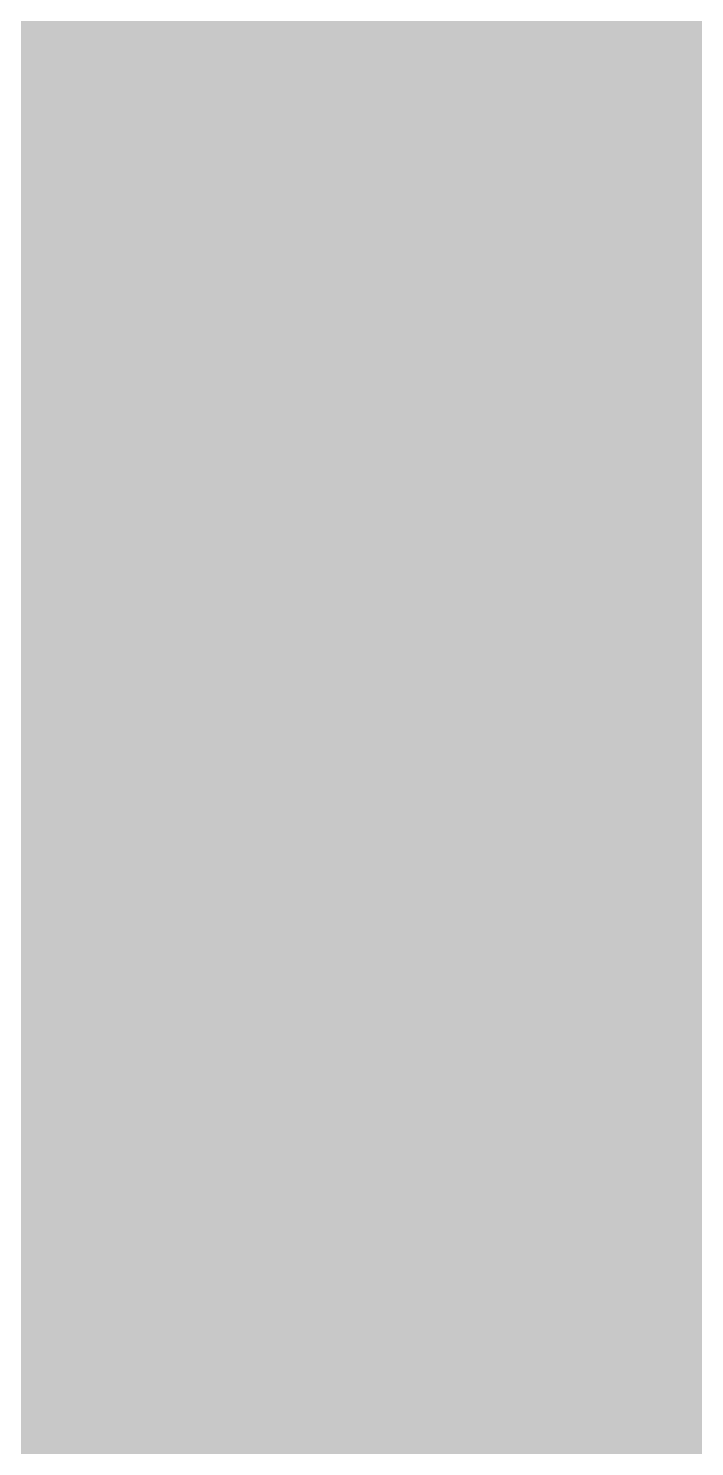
# Model space of a CAD drawing. Header units: inches. Extents: x 0 to 841, y 0 to 594.
# Drawn here: x 789.829 to 790.219, y 487.316 to 488.146 of the extents above; entities that cross this region are included whole.
import ezdxf

# ---------------------------------------------------------------- set-up
doc = ezdxf.new("R2010")
doc.units = ezdxf.units.IN
doc.layers.add('Sheet', color=255, linetype='Continuous')

msp = doc.modelspace()

# ---------------------------------------------------------------- linework, layer by layer
at = {"layer": 'Sheet'}
for points in [[(790.02077, 492.97868, 0.7493, 0.7493, 0), (790.02077, 487.49864, 0.7493, 0.7493, 0)], [(790.02077, 492.48457, 0.29972, 0.29972, 0), (790.02077, 487.49864, 0.29972, 0.29972, 0)], [(789.66145, 488.17241, 0.29972, 0.29972, 0), (789.70637, 488.21733, 0.29972, 0.29972, 0), (789.75128, 488.21733, 0.29972, 0.29972, 0), (789.7962, 488.21733, 0.29972, 0.29972, 0), (789.84111, 488.21733, 0.29972, 0.29972, 0), (789.84111, 488.26225, 0.29972, 0.29972, 0), (789.88603, 488.26225, 0.29972, 0.29972, 0), (789.93094, 488.26225, 0.29972, 0.29972, 0), (789.97586, 488.26225, 0.29972, 0.29972, 0), (790.02077, 488.26225, 0.29972, 0.29972, 0)], [(789.66145, 488.17241, 0.29972, 0.29972, 0), (789.70637, 488.21733, 0.29972, 0.29972, 0), (789.75128, 488.21733, 0.29972, 0.29972, 0), (789.7962, 488.21733, 0.29972, 0.29972, 0), (789.84111, 488.21733, 0.29972, 0.29972, 0), (789.84111, 488.26225, 0.29972, 0.29972, 0), (789.88603, 488.26225, 0.29972, 0.29972, 0), (789.93094, 488.26225, 0.29972, 0.29972, 0), (789.97586, 488.26225, 0.29972, 0.29972, 0), (790.02077, 488.26225, 0.29972, 0.29972, 0)], [(789.66145, 488.17241, 0.29972, 0.29972, 0), (789.70637, 488.21733, 0.29972, 0.29972, 0), (789.75128, 488.21733, 0.29972, 0.29972, 0), (789.7962, 488.21733, 0.29972, 0.29972, 0), (789.84111, 488.21733, 0.29972, 0.29972, 0), (789.84111, 488.26225, 0.29972, 0.29972, 0), (789.88603, 488.26225, 0.29972, 0.29972, 0), (789.93094, 488.26225, 0.29972, 0.29972, 0), (789.97586, 488.26225, 0.29972, 0.29972, 0), (790.02077, 488.26225, 0.29972, 0.29972, 0)], [(789.66145, 488.17241, 0.29972, 0.29972, 0), (789.70637, 488.21733, 0.29972, 0.29972, 0), (789.75128, 488.21733, 0.29972, 0.29972, 0), (789.7962, 488.21733, 0.29972, 0.29972, 0), (789.84111, 488.21733, 0.29972, 0.29972, 0), (789.84111, 488.26225, 0.29972, 0.29972, 0), (789.88603, 488.26225, 0.29972, 0.29972, 0), (789.93094, 488.26225, 0.29972, 0.29972, 0), (789.97586, 488.26225, 0.29972, 0.29972, 0), (790.02077, 488.26225, 0.29972, 0.29972, 0)], [(789.66145, 488.17241, 0.29972, 0.29972, 0), (789.70637, 488.21733, 0.29972, 0.29972, 0), (789.75128, 488.21733, 0.29972, 0.29972, 0), (789.7962, 488.21733, 0.29972, 0.29972, 0), (789.84111, 488.21733, 0.29972, 0.29972, 0), (789.84111, 488.26225, 0.29972, 0.29972, 0), (789.88603, 488.26225, 0.29972, 0.29972, 0), (789.93094, 488.26225, 0.29972, 0.29972, 0), (789.97586, 488.26225, 0.29972, 0.29972, 0), (790.02077, 488.26225, 0.29972, 0.29972, 0)], [(789.66145, 488.17241, 0.29972, 0.29972, 0), (789.70637, 488.21733, 0.29972, 0.29972, 0), (789.75128, 488.21733, 0.29972, 0.29972, 0), (789.7962, 488.21733, 0.29972, 0.29972, 0), (789.84111, 488.21733, 0.29972, 0.29972, 0), (789.84111, 488.26225, 0.29972, 0.29972, 0), (789.88603, 488.26225, 0.29972, 0.29972, 0), (789.93094, 488.26225, 0.29972, 0.29972, 0), (789.97586, 488.26225, 0.29972, 0.29972, 0), (790.02077, 488.26225, 0.29972, 0.29972, 0)], [(790.02077, 488.26225, 0.29972, 0.29972, 0), (790.02077, 488.26225, 0.29972, 0.29972, 0)], [(790.02077, 488.26225, 0.29972, 0.29972, 0), (790.06569, 488.26225, 0.29972, 0.29972, 0), (790.11061, 488.26225, 0.29972, 0.29972, 0), (790.11061, 488.26225, 0.29972, 0.29972, 0), (790.15552, 488.26225, 0.29972, 0.29972, 0), (790.20044, 488.21733, 0.29972, 0.29972, 0), (790.24535, 488.21733, 0.29972, 0.29972, 0), (790.29027, 488.21733, 0.29972, 0.29972, 0), (790.29027, 488.21733, 0.29972, 0.29972, 0), (790.33518, 488.17241, 0.29972, 0.29972, 0), (790.3801, 488.17241, 0.29972, 0.29972, 0)], [(790.02077, 488.26225, 0.29972, 0.29972, 0), (790.02077, 488.26225, 0.29972, 0.29972, 0)], [(790.02077, 488.26225, 0.29972, 0.29972, 0), (790.06569, 488.26225, 0.29972, 0.29972, 0), (790.11061, 488.26225, 0.29972, 0.29972, 0), (790.11061, 488.26225, 0.29972, 0.29972, 0), (790.15552, 488.26225, 0.29972, 0.29972, 0), (790.20044, 488.21733, 0.29972, 0.29972, 0), (790.24535, 488.21733, 0.29972, 0.29972, 0), (790.29027, 488.21733, 0.29972, 0.29972, 0), (790.29027, 488.21733, 0.29972, 0.29972, 0), (790.33518, 488.17241, 0.29972, 0.29972, 0), (790.3801, 488.17241, 0.29972, 0.29972, 0)], [(790.02077, 488.26225, 0.29972, 0.29972, 0), (790.02077, 488.26225, 0.29972, 0.29972, 0)], [(790.02077, 488.26225, 0.29972, 0.29972, 0), (790.06569, 488.26225, 0.29972, 0.29972, 0), (790.11061, 488.26225, 0.29972, 0.29972, 0), (790.11061, 488.26225, 0.29972, 0.29972, 0), (790.15552, 488.26225, 0.29972, 0.29972, 0), (790.20044, 488.21733, 0.29972, 0.29972, 0), (790.24535, 488.21733, 0.29972, 0.29972, 0), (790.29027, 488.21733, 0.29972, 0.29972, 0), (790.29027, 488.21733, 0.29972, 0.29972, 0), (790.33518, 488.17241, 0.29972, 0.29972, 0), (790.3801, 488.17241, 0.29972, 0.29972, 0)], [(790.02077, 488.26225, 0.29972, 0.29972, 0), (790.02077, 488.26225, 0.29972, 0.29972, 0)], [(790.02077, 488.26225, 0.29972, 0.29972, 0), (790.06569, 488.26225, 0.29972, 0.29972, 0), (790.11061, 488.26225, 0.29972, 0.29972, 0), (790.11061, 488.26225, 0.29972, 0.29972, 0), (790.15552, 488.26225, 0.29972, 0.29972, 0), (790.20044, 488.21733, 0.29972, 0.29972, 0), (790.24535, 488.21733, 0.29972, 0.29972, 0), (790.29027, 488.21733, 0.29972, 0.29972, 0), (790.29027, 488.21733, 0.29972, 0.29972, 0), (790.33518, 488.17241, 0.29972, 0.29972, 0), (790.3801, 488.17241, 0.29972, 0.29972, 0)], [(790.02077, 488.26225, 0.29972, 0.29972, 0), (790.02077, 488.26225, 0.29972, 0.29972, 0)], [(790.02077, 488.26225, 0.29972, 0.29972, 0), (790.06569, 488.26225, 0.29972, 0.29972, 0), (790.11061, 488.26225, 0.29972, 0.29972, 0), (790.11061, 488.26225, 0.29972, 0.29972, 0), (790.15552, 488.26225, 0.29972, 0.29972, 0), (790.20044, 488.21733, 0.29972, 0.29972, 0), (790.24535, 488.21733, 0.29972, 0.29972, 0), (790.29027, 488.21733, 0.29972, 0.29972, 0), (790.29027, 488.21733, 0.29972, 0.29972, 0), (790.33518, 488.17241, 0.29972, 0.29972, 0), (790.3801, 488.17241, 0.29972, 0.29972, 0)], [(790.02077, 488.26225, 0.29972, 0.29972, 0), (790.02077, 488.26225, 0.29972, 0.29972, 0)], [(790.02077, 488.26225, 0.29972, 0.29972, 0), (790.06569, 488.26225, 0.29972, 0.29972, 0), (790.11061, 488.26225, 0.29972, 0.29972, 0), (790.11061, 488.26225, 0.29972, 0.29972, 0), (790.15552, 488.26225, 0.29972, 0.29972, 0), (790.20044, 488.21733, 0.29972, 0.29972, 0), (790.24535, 488.21733, 0.29972, 0.29972, 0), (790.29027, 488.21733, 0.29972, 0.29972, 0), (790.29027, 488.21733, 0.29972, 0.29972, 0), (790.33518, 488.17241, 0.29972, 0.29972, 0), (790.3801, 488.17241, 0.29972, 0.29972, 0)], [(789.66145, 487.85799, 0.29972, 0.29972, 0), (789.70637, 487.9029, 0.29972, 0.29972, 0), (789.70637, 487.9029, 0.29972, 0.29972, 0), (789.75128, 487.9029, 0.29972, 0.29972, 0), (789.75128, 487.94782, 0.29972, 0.29972, 0), (789.7962, 487.94782, 0.29972, 0.29972, 0), (789.7962, 487.94782, 0.29972, 0.29972, 0), (789.84111, 487.94782, 0.29972, 0.29972, 0), (789.84111, 487.94782, 0.29972, 0.29972, 0), (789.88603, 487.99274, 0.29972, 0.29972, 0), (789.88603, 487.99274, 0.29972, 0.29972, 0), (789.93094, 487.99274, 0.29972, 0.29972, 0), (789.97586, 487.99274, 0.29972, 0.29972, 0), (789.97586, 487.99274, 0.29972, 0.29972, 0), (790.02077, 487.99274, 0.29972, 0.29972, 0)], [(789.66145, 487.85799, 0.29972, 0.29972, 0), (789.70637, 487.9029, 0.29972, 0.29972, 0), (789.70637, 487.9029, 0.29972, 0.29972, 0), (789.75128, 487.9029, 0.29972, 0.29972, 0), (789.75128, 487.94782, 0.29972, 0.29972, 0), (789.7962, 487.94782, 0.29972, 0.29972, 0), (789.7962, 487.94782, 0.29972, 0.29972, 0), (789.84111, 487.94782, 0.29972, 0.29972, 0), (789.84111, 487.94782, 0.29972, 0.29972, 0), (789.88603, 487.99274, 0.29972, 0.29972, 0), (789.88603, 487.99274, 0.29972, 0.29972, 0), (789.93094, 487.99274, 0.29972, 0.29972, 0), (789.97586, 487.99274, 0.29972, 0.29972, 0), (789.97586, 487.99274, 0.29972, 0.29972, 0), (790.02077, 487.99274, 0.29972, 0.29972, 0)], [(789.66145, 487.85799, 0.29972, 0.29972, 0), (789.70637, 487.9029, 0.29972, 0.29972, 0), (789.70637, 487.9029, 0.29972, 0.29972, 0), (789.75128, 487.9029, 0.29972, 0.29972, 0), (789.75128, 487.94782, 0.29972, 0.29972, 0), (789.7962, 487.94782, 0.29972, 0.29972, 0), (789.7962, 487.94782, 0.29972, 0.29972, 0), (789.84111, 487.94782, 0.29972, 0.29972, 0), (789.84111, 487.94782, 0.29972, 0.29972, 0), (789.88603, 487.99274, 0.29972, 0.29972, 0), (789.88603, 487.99274, 0.29972, 0.29972, 0), (789.93094, 487.99274, 0.29972, 0.29972, 0), (789.97586, 487.99274, 0.29972, 0.29972, 0), (789.97586, 487.99274, 0.29972, 0.29972, 0), (790.02077, 487.99274, 0.29972, 0.29972, 0)], [(789.66145, 487.85799, 0.29972, 0.29972, 0), (789.70637, 487.9029, 0.29972, 0.29972, 0), (789.70637, 487.9029, 0.29972, 0.29972, 0), (789.75128, 487.9029, 0.29972, 0.29972, 0), (789.75128, 487.94782, 0.29972, 0.29972, 0), (789.7962, 487.94782, 0.29972, 0.29972, 0), (789.7962, 487.94782, 0.29972, 0.29972, 0), (789.84111, 487.94782, 0.29972, 0.29972, 0), (789.84111, 487.94782, 0.29972, 0.29972, 0), (789.88603, 487.99274, 0.29972, 0.29972, 0), (789.88603, 487.99274, 0.29972, 0.29972, 0), (789.93094, 487.99274, 0.29972, 0.29972, 0), (789.97586, 487.99274, 0.29972, 0.29972, 0), (789.97586, 487.99274, 0.29972, 0.29972, 0), (790.02077, 487.99274, 0.29972, 0.29972, 0)], [(790.02077, 487.99274, 0.29972, 0.29972, 0), (790.02077, 487.99274, 0.29972, 0.29972, 0)], [(790.02077, 487.99274, 0.29972, 0.29972, 0), (790.06569, 487.99274, 0.29972, 0.29972, 0), (790.06569, 487.99274, 0.29972, 0.29972, 0), (790.11061, 487.99274, 0.29972, 0.29972, 0), (790.11061, 487.99274, 0.29972, 0.29972, 0), (790.15552, 487.99274, 0.29972, 0.29972, 0), (790.15552, 487.94782, 0.29972, 0.29972, 0), (790.20044, 487.94782, 0.29972, 0.29972, 0), (790.20044, 487.94782, 0.29972, 0.29972, 0), (790.24535, 487.94782, 0.29972, 0.29972, 0), (790.24535, 487.94782, 0.29972, 0.29972, 0), (790.29027, 487.9029, 0.29972, 0.29972, 0), (790.29027, 487.9029, 0.29972, 0.29972, 0), (790.33518, 487.9029, 0.29972, 0.29972, 0), (790.33518, 487.85799, 0.29972, 0.29972, 0), (790.33518, 487.85799, 0.29972, 0.29972, 0), (790.3801, 487.85799, 0.29972, 0.29972, 0)], [(790.02077, 487.99274, 0.29972, 0.29972, 0), (790.02077, 487.99274, 0.29972, 0.29972, 0)], [(790.02077, 487.99274, 0.29972, 0.29972, 0), (790.06569, 487.99274, 0.29972, 0.29972, 0), (790.06569, 487.99274, 0.29972, 0.29972, 0), (790.11061, 487.99274, 0.29972, 0.29972, 0), (790.11061, 487.99274, 0.29972, 0.29972, 0), (790.15552, 487.99274, 0.29972, 0.29972, 0), (790.15552, 487.94782, 0.29972, 0.29972, 0), (790.20044, 487.94782, 0.29972, 0.29972, 0), (790.20044, 487.94782, 0.29972, 0.29972, 0), (790.24535, 487.94782, 0.29972, 0.29972, 0), (790.24535, 487.94782, 0.29972, 0.29972, 0), (790.29027, 487.9029, 0.29972, 0.29972, 0), (790.29027, 487.9029, 0.29972, 0.29972, 0), (790.33518, 487.9029, 0.29972, 0.29972, 0), (790.33518, 487.85799, 0.29972, 0.29972, 0), (790.33518, 487.85799, 0.29972, 0.29972, 0), (790.3801, 487.85799, 0.29972, 0.29972, 0)], [(790.02077, 487.99274, 0.29972, 0.29972, 0), (790.02077, 487.99274, 0.29972, 0.29972, 0)], [(790.02077, 487.99274, 0.29972, 0.29972, 0), (790.06569, 487.99274, 0.29972, 0.29972, 0), (790.06569, 487.99274, 0.29972, 0.29972, 0), (790.11061, 487.99274, 0.29972, 0.29972, 0), (790.11061, 487.99274, 0.29972, 0.29972, 0), (790.15552, 487.99274, 0.29972, 0.29972, 0), (790.15552, 487.94782, 0.29972, 0.29972, 0), (790.20044, 487.94782, 0.29972, 0.29972, 0), (790.20044, 487.94782, 0.29972, 0.29972, 0), (790.24535, 487.94782, 0.29972, 0.29972, 0), (790.24535, 487.94782, 0.29972, 0.29972, 0), (790.29027, 487.9029, 0.29972, 0.29972, 0), (790.29027, 487.9029, 0.29972, 0.29972, 0), (790.33518, 487.9029, 0.29972, 0.29972, 0), (790.33518, 487.85799, 0.29972, 0.29972, 0), (790.33518, 487.85799, 0.29972, 0.29972, 0), (790.3801, 487.85799, 0.29972, 0.29972, 0)], [(790.02077, 487.99274, 0.29972, 0.29972, 0), (790.02077, 487.99274, 0.29972, 0.29972, 0)], [(790.02077, 487.99274, 0.29972, 0.29972, 0), (790.06569, 487.99274, 0.29972, 0.29972, 0), (790.06569, 487.99274, 0.29972, 0.29972, 0), (790.11061, 487.99274, 0.29972, 0.29972, 0), (790.11061, 487.99274, 0.29972, 0.29972, 0), (790.15552, 487.99274, 0.29972, 0.29972, 0), (790.15552, 487.94782, 0.29972, 0.29972, 0), (790.20044, 487.94782, 0.29972, 0.29972, 0), (790.20044, 487.94782, 0.29972, 0.29972, 0), (790.24535, 487.94782, 0.29972, 0.29972, 0), (790.24535, 487.94782, 0.29972, 0.29972, 0), (790.29027, 487.9029, 0.29972, 0.29972, 0), (790.29027, 487.9029, 0.29972, 0.29972, 0), (790.33518, 487.9029, 0.29972, 0.29972, 0), (790.33518, 487.85799, 0.29972, 0.29972, 0), (790.33518, 487.85799, 0.29972, 0.29972, 0), (790.3801, 487.85799, 0.29972, 0.29972, 0)], [(789.75128, 487.94782, 0.09906, 0.09906, 0), (789.7962, 487.94782, 0.09906, 0.09906, 0), (789.7962, 487.94782, 0.09906, 0.09906, 0), (789.84111, 487.94782, 0.09906, 0.09906, 0), (789.84111, 487.94782, 0.09906, 0.09906, 0), (789.88603, 487.99274, 0.09906, 0.09906, 0), (789.88603, 487.99274, 0.09906, 0.09906, 0), (789.93094, 487.99274, 0.09906, 0.09906, 0), (789.97586, 487.99274, 0.09906, 0.09906, 0), (789.97586, 487.99274, 0.09906, 0.09906, 0), (790.02077, 487.99274, 0.09906, 0.09906, 0)], [(789.75128, 487.94782, 0.09906, 0.09906, 0), (789.7962, 487.94782, 0.09906, 0.09906, 0), (789.7962, 487.94782, 0.09906, 0.09906, 0), (789.84111, 487.94782, 0.09906, 0.09906, 0), (789.84111, 487.94782, 0.09906, 0.09906, 0), (789.88603, 487.99274, 0.09906, 0.09906, 0), (789.88603, 487.99274, 0.09906, 0.09906, 0), (789.93094, 487.99274, 0.09906, 0.09906, 0), (789.97586, 487.99274, 0.09906, 0.09906, 0), (789.97586, 487.99274, 0.09906, 0.09906, 0), (790.02077, 487.99274, 0.09906, 0.09906, 0)], [(789.75128, 487.94782, 0.09906, 0.09906, 0), (789.7962, 487.94782, 0.09906, 0.09906, 0), (789.7962, 487.94782, 0.09906, 0.09906, 0), (789.84111, 487.94782, 0.09906, 0.09906, 0), (789.84111, 487.94782, 0.09906, 0.09906, 0), (789.88603, 487.99274, 0.09906, 0.09906, 0), (789.88603, 487.99274, 0.09906, 0.09906, 0), (789.93094, 487.99274, 0.09906, 0.09906, 0), (789.97586, 487.99274, 0.09906, 0.09906, 0), (789.97586, 487.99274, 0.09906, 0.09906, 0), (790.02077, 487.99274, 0.09906, 0.09906, 0)], [(789.75128, 487.94782, 0.09906, 0.09906, 0), (789.7962, 487.94782, 0.09906, 0.09906, 0), (789.7962, 487.94782, 0.09906, 0.09906, 0), (789.84111, 487.94782, 0.09906, 0.09906, 0), (789.84111, 487.94782, 0.09906, 0.09906, 0), (789.88603, 487.99274, 0.09906, 0.09906, 0), (789.88603, 487.99274, 0.09906, 0.09906, 0), (789.93094, 487.99274, 0.09906, 0.09906, 0), (789.97586, 487.99274, 0.09906, 0.09906, 0), (789.97586, 487.99274, 0.09906, 0.09906, 0), (790.02077, 487.99274, 0.09906, 0.09906, 0)], [(790.02077, 487.99274, 0.09906, 0.09906, 0), (790.02077, 487.99274, 0.09906, 0.09906, 0)], [(790.02077, 487.99274, 0.09906, 0.09906, 0), (790.06569, 487.99274, 0.09906, 0.09906, 0), (790.06569, 487.99274, 0.09906, 0.09906, 0), (790.11061, 487.99274, 0.09906, 0.09906, 0), (790.11061, 487.99274, 0.09906, 0.09906, 0), (790.15552, 487.99274, 0.09906, 0.09906, 0), (790.15552, 487.94782, 0.09906, 0.09906, 0), (790.20044, 487.94782, 0.09906, 0.09906, 0), (790.20044, 487.94782, 0.09906, 0.09906, 0), (790.24535, 487.94782, 0.09906, 0.09906, 0), (790.24535, 487.94782, 0.09906, 0.09906, 0), (790.29027, 487.9029, 0.09906, 0.09906, 0)], [(790.02077, 487.99274, 0.09906, 0.09906, 0), (790.02077, 487.99274, 0.09906, 0.09906, 0)], [(790.02077, 487.99274, 0.09906, 0.09906, 0), (790.06569, 487.99274, 0.09906, 0.09906, 0), (790.06569, 487.99274, 0.09906, 0.09906, 0), (790.11061, 487.99274, 0.09906, 0.09906, 0), (790.11061, 487.99274, 0.09906, 0.09906, 0), (790.15552, 487.99274, 0.09906, 0.09906, 0), (790.15552, 487.94782, 0.09906, 0.09906, 0), (790.20044, 487.94782, 0.09906, 0.09906, 0), (790.20044, 487.94782, 0.09906, 0.09906, 0), (790.24535, 487.94782, 0.09906, 0.09906, 0), (790.24535, 487.94782, 0.09906, 0.09906, 0), (790.29027, 487.9029, 0.09906, 0.09906, 0)], [(790.02077, 487.99274, 0.09906, 0.09906, 0), (790.02077, 487.99274, 0.09906, 0.09906, 0)], [(790.02077, 487.99274, 0.09906, 0.09906, 0), (790.06569, 487.99274, 0.09906, 0.09906, 0), (790.06569, 487.99274, 0.09906, 0.09906, 0), (790.11061, 487.99274, 0.09906, 0.09906, 0), (790.11061, 487.99274, 0.09906, 0.09906, 0), (790.15552, 487.99274, 0.09906, 0.09906, 0), (790.15552, 487.94782, 0.09906, 0.09906, 0), (790.20044, 487.94782, 0.09906, 0.09906, 0), (790.20044, 487.94782, 0.09906, 0.09906, 0), (790.24535, 487.94782, 0.09906, 0.09906, 0), (790.24535, 487.94782, 0.09906, 0.09906, 0), (790.29027, 487.9029, 0.09906, 0.09906, 0)], [(790.02077, 487.99274, 0.09906, 0.09906, 0), (790.02077, 487.99274, 0.09906, 0.09906, 0)], [(790.02077, 487.99274, 0.09906, 0.09906, 0), (790.06569, 487.99274, 0.09906, 0.09906, 0), (790.06569, 487.99274, 0.09906, 0.09906, 0), (790.11061, 487.99274, 0.09906, 0.09906, 0), (790.11061, 487.99274, 0.09906, 0.09906, 0), (790.15552, 487.99274, 0.09906, 0.09906, 0), (790.15552, 487.94782, 0.09906, 0.09906, 0), (790.20044, 487.94782, 0.09906, 0.09906, 0), (790.20044, 487.94782, 0.09906, 0.09906, 0), (790.24535, 487.94782, 0.09906, 0.09906, 0), (790.24535, 487.94782, 0.09906, 0.09906, 0), (790.29027, 487.9029, 0.09906, 0.09906, 0)], [(790.02077, 487.49864, 0.7493, 0.7493, 0), (752.51624, 487.49864, 0.7493, 0.7493, 0)], [(790.02077, 487.49864, 0.7493, 0.7493, 0), (790.02077, 481.97368, 0.7493, 0.7493, 0)], [(790.02077, 487.49864, 0.7493, 0.7493, 0), (790.02077, 487.49864, 0.7493, 0.7493, 0), (795.00641, 487.49864, 0.7493, 0.7493, 0)], [(790.02077, 482.46779, 0.29972, 0.29972, 0), (790.02077, 487.49864, 0.29972, 0.29972, 0)]]:
    msp.add_lwpolyline(points, format="xyseb", dxfattribs=at)
msp.add_lwpolyline([(789.74589, 487.49961, 0.508, 0.508, 1), (790.25389, 487.49961, 0.508, 0.508, 1)], format="xyseb", close=True, dxfattribs=at)

doc.saveas('drawing.dxf')
